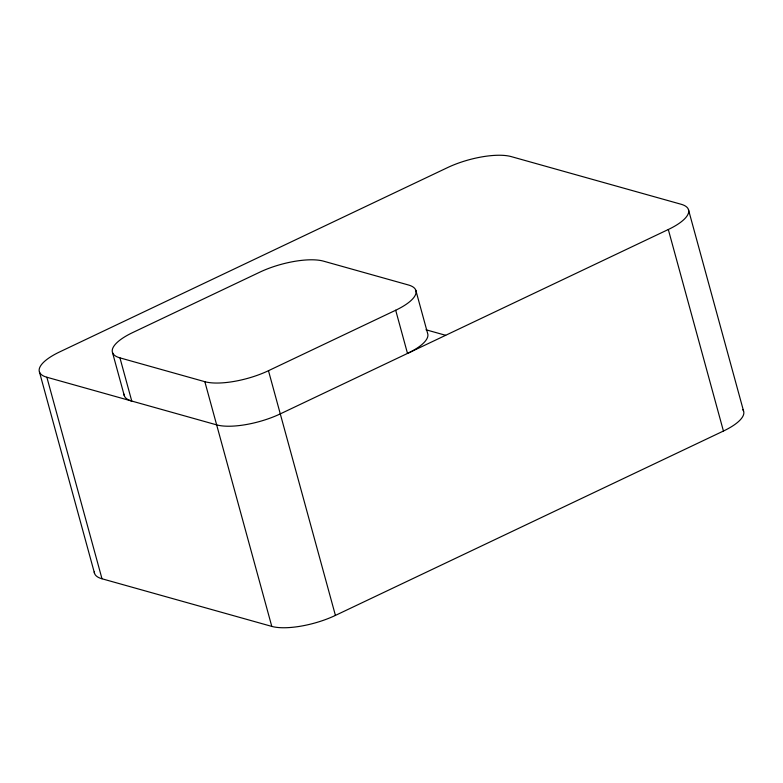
<?xml version="1.0" encoding="UTF-8"?>
<svg xmlns="http://www.w3.org/2000/svg" width="783" height="783" viewBox="0 0 783 783"><rect width="100%" height="100%" fill="white"/><g stroke="black" fill="none" stroke-linecap="round" stroke-linejoin="round"><path stroke-width="1.17" d="M119.946 357.87L204.843 381.693A47.381 15.503 -15.3 0 0 268.471 370.702L395.689 310.244A47.381 15.503 -15.3 0 0 408.393 284.973L323.496 261.15A47.381 15.503 -15.3 0 0 259.858 272.141L132.64 332.589A47.381 15.503 -15.3 0 0 119.946 357.87L131.759 401.062A47.381 15.503 -15.3 0 1 124.047 394.192M668.31 229.507L280.285 413.884A47.381 15.503 -15.3 0 1 216.656 424.875L46.863 377.24A47.381 15.503 -15.3 0 1 59.567 351.959L447.582 167.591A47.381 15.503 -15.3 0 1 511.211 156.6L681.004 204.226A47.381 15.503 -15.3 0 1 668.31 229.507L723.433 431.041L335.418 615.409A47.381 15.503 -15.3 0 1 271.789 626.4L101.996 578.774A47.381 15.503 -15.3 0 1 94.283 571.903M425.991 329.78L445.674 335.3M688.433 209.541L743.566 411.065M415.822 290.278L427.635 333.46A47.381 15.503 -15.3 0 1 407.503 353.436L395.689 310.244M268.471 370.702L335.418 615.409M204.843 381.693L271.789 626.4M112.507 352.565L124.321 395.748M46.863 377.24L101.996 578.774M39.434 371.935L94.567 573.459M742.832 409.666A47.381 15.503 -15.3 0 1 723.433 431.041"/></g></svg>
